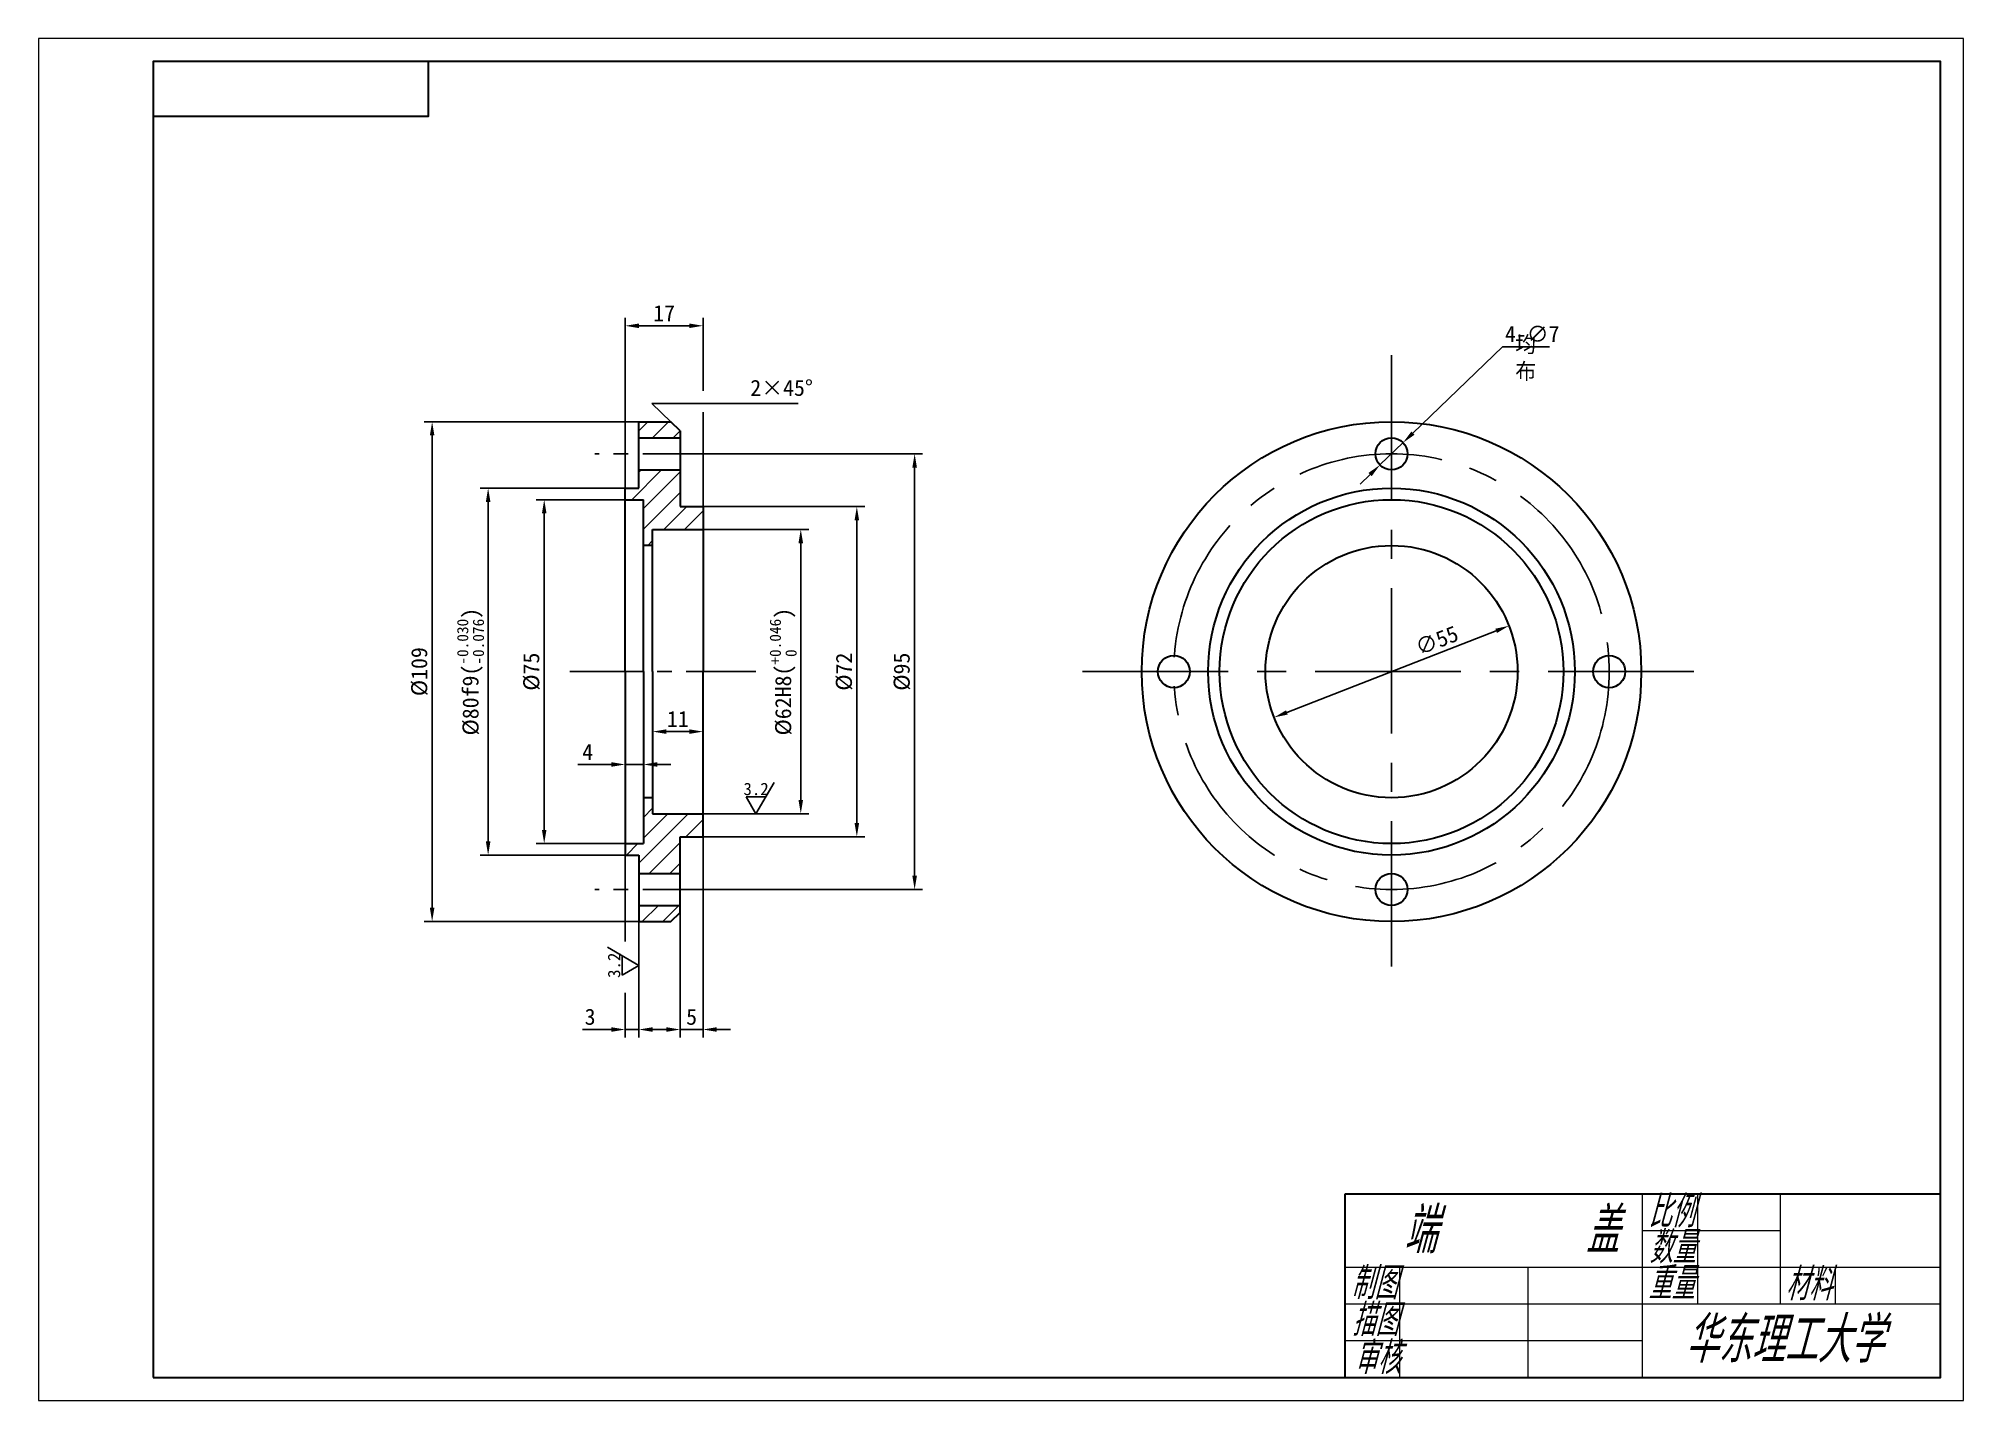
# Model space of a CAD drawing. Header units: millimetres. Extents: x 50 to 470, y 19 to 316.
import ezdxf

# ---------------------------------------------------------------- set-up
doc = ezdxf.new("R2010")
doc.units = ezdxf.units.MM
doc.linetypes.add('CENTER', pattern=[50.8, 31.75, -6.35, 6.35, -6.35])
for name, color, linetype in [('center', 1, 'CENTER'), ('dim', 3, 'Continuous'), ('hatch', 4, 'Continuous'), ('text', 5, 'Continuous')]:
    doc.layers.add(name, color=color, linetype=linetype)
for name, color, linetype, lineweight in [('part', 7, 'Continuous', 30), ('粗实线', 7, 'Continuous', 30), ('细实线', 5, 'Continuous', 0)]:
    doc.layers.add(name, color=color, linetype=linetype, lineweight=lineweight)
doc.styles.add('样式 1', font='gbeitc.shx', dxfattribs={"bigfont": 'gbcbig.shx'})
doc.dimstyles.new('GB-35', dxfattribs={"dimtxt": 3.5, "dimasz": 3, "dimexe": 1.75, "dimexo": 0, "dimgap": 1, "dimtad": 1, "dimtoh": 1, "dimdec": 3, "dimdsep": 46, "dimtxsty": 'Standard', "dimcen": 3.5, "dimaunit": 1, "dimadec": 3, "dimazin": 2, "dimtm": 1e-09, "dimtfac": 0.7, "dimtdec": 3, "dimtmove": 0, "dimatfit": 1, "dimfxl": 0, "dimarcsym": 0})
doc.dimstyles.new('GB-35$3', dxfattribs={"dimtxt": 3.5, "dimasz": 3, "dimexe": 1.75, "dimexo": 0, "dimgap": 1, "dimtad": 1, "dimtoh": 1, "dimdec": 3, "dimdsep": 46, "dimtxsty": 'Standard', "dimcen": 3.5, "dimaunit": 1, "dimadec": 3, "dimazin": 2, "dimtm": 1e-09, "dimtfac": 0.7, "dimtdec": 3, "dimtmove": 0, "dimatfit": 2, "dimfxl": 0, "dimarcsym": 0})

# ---------------------------------------------------------------- blocks, each defined once
blk = doc.blocks.new('*D12')
at = {"layer": 'Defpoints', "color": 0}
for p in [(181.33, 232.64), (136.22, 123.64), (181.33, 123.64)]:
    blk.add_point(p, dxfattribs=at)
at = {"layer": 'dim', "color": 0, "lineweight": -2}
for p, q in [((181.33, 232.64), (134.47, 232.64)), ((136.22, 229.64), (136.22, 126.64)), ((181.33, 123.64), (134.47, 123.64))]:
    blk.add_line(p, q, dxfattribs=at)
at = {"layer": 'dim', "color": 0}
for points in [[(135.72, 229.64), (136.72, 229.64), (136.22, 232.64)], [(135.72, 126.64), (136.72, 126.64), (136.22, 123.64)]]:
    blk.add_solid(points, dxfattribs=at)
at = {"layer": 'dim', "color": 0, "insert": (133.47, 178.14), "char_height": 3.5, "attachment_point": 5, "rotation": 90}
blk.add_mtext('%%c109', dxfattribs=at)
blk = doc.blocks.new('*D13')
at = {"layer": 'Defpoints', "color": 0}
for p in [(178.33, 218.14), (148.44, 138.14), (178.33, 138.14)]:
    blk.add_point(p, dxfattribs=at)
at = {"layer": 'dim', "color": 0, "lineweight": -2}
for p, q in [((178.33, 218.14), (146.69, 218.14)), ((148.44, 215.14), (148.44, 141.14)), ((178.33, 138.14), (146.69, 138.14))]:
    blk.add_line(p, q, dxfattribs=at)
at = {"layer": 'dim', "color": 0}
for points in [[(147.94, 215.14), (148.94, 215.14), (148.44, 218.14)], [(147.94, 141.14), (148.94, 141.14), (148.44, 138.14)]]:
    blk.add_solid(points, dxfattribs=at)
at = {"layer": 'dim', "color": 0, "insert": (144.59, 178.14), "char_height": 3.5, "attachment_point": 5, "rotation": 90}
blk.add_mtext('\\A1;%%c80f9({\\H0.7x;\\S-0.030^ -0.076;})', dxfattribs=at)
blk = doc.blocks.new('*D14')
at = {"layer": 'Defpoints', "color": 0}
for p in [(178.33, 215.64), (160.67, 140.64), (178.33, 140.64)]:
    blk.add_point(p, dxfattribs=at)
at = {"layer": 'dim', "color": 0, "lineweight": -2}
for p, q in [((178.33, 215.64), (158.92, 215.64)), ((160.67, 212.64), (160.67, 143.64)), ((178.33, 140.64), (158.92, 140.64))]:
    blk.add_line(p, q, dxfattribs=at)
at = {"layer": 'dim', "color": 0}
for points in [[(160.17, 212.64), (161.17, 212.64), (160.67, 215.64)], [(160.17, 143.64), (161.17, 143.64), (160.67, 140.64)]]:
    blk.add_solid(points, dxfattribs=at)
at = {"layer": 'dim', "color": 0, "insert": (157.92, 178.14), "char_height": 3.5, "attachment_point": 5, "rotation": 90}
blk.add_mtext('%%c75', dxfattribs=at)
blk = doc.blocks.new('*D15')
at = {"layer": 'Defpoints', "color": 0}
for p in [(198.05, 225.64), (198.05, 130.64), (241.49, 130.64)]:
    blk.add_point(p, dxfattribs=at)
at = {"layer": 'dim', "color": 0, "lineweight": -2}
for p, q in [((198.05, 225.64), (243.24, 225.64)), ((241.49, 222.64), (241.49, 133.64)), ((198.05, 130.64), (243.24, 130.64))]:
    blk.add_line(p, q, dxfattribs=at)
at = {"layer": 'dim', "color": 0}
for points in [[(240.99, 222.64), (241.99, 222.64), (241.49, 225.64)], [(240.99, 133.64), (241.99, 133.64), (241.49, 130.64)]]:
    blk.add_solid(points, dxfattribs=at)
at = {"layer": 'dim', "color": 0, "insert": (238.74, 178.14), "char_height": 3.5, "attachment_point": 5, "rotation": 90}
blk.add_mtext('%%c95', dxfattribs=at)
blk = doc.blocks.new('*D16')
at = {"layer": 'Defpoints', "color": 0}
for p in [(195.33, 214.14), (195.33, 142.14), (228.88, 142.14)]:
    blk.add_point(p, dxfattribs=at)
at = {"layer": 'dim', "color": 0, "lineweight": -2}
for p, q in [((195.33, 214.14), (230.63, 214.14)), ((228.88, 211.14), (228.88, 145.14)), ((195.33, 142.14), (230.63, 142.14))]:
    blk.add_line(p, q, dxfattribs=at)
at = {"layer": 'dim', "color": 0}
for points in [[(228.38, 211.14), (229.38, 211.14), (228.88, 214.14)], [(228.38, 145.14), (229.38, 145.14), (228.88, 142.14)]]:
    blk.add_solid(points, dxfattribs=at)
at = {"layer": 'dim', "color": 0, "insert": (226.13, 178.14), "char_height": 3.5, "attachment_point": 5, "rotation": 90}
blk.add_mtext('%%c72', dxfattribs=at)
blk = doc.blocks.new('*D17')
at = {"layer": 'Defpoints', "color": 0}
for p in [(195.33, 209.14), (195.33, 147.14), (216.65, 147.14)]:
    blk.add_point(p, dxfattribs=at)
at = {"layer": 'dim', "color": 0, "lineweight": -2}
for p, q in [((195.33, 209.14), (218.4, 209.14)), ((216.65, 206.14), (216.65, 150.14)), ((195.33, 147.14), (218.4, 147.14))]:
    blk.add_line(p, q, dxfattribs=at)
at = {"layer": 'dim', "color": 0}
for points in [[(216.15, 206.14), (217.15, 206.14), (216.65, 209.14)], [(216.15, 150.14), (217.15, 150.14), (216.65, 147.14)]]:
    blk.add_solid(points, dxfattribs=at)
at = {"layer": 'dim', "color": 0, "insert": (212.8, 178.14), "char_height": 3.5, "attachment_point": 5, "rotation": 90}
blk.add_mtext('\\A1;%%c62H8({\\H0.7x;\\S+0.046^  0;})', dxfattribs=at)
blk = doc.blocks.new('*D18')
at = {"layer": 'Defpoints', "color": 0}
for p in [(195.33, 142.14), (190.33, 125.64), (195.33, 100.1)]:
    blk.add_point(p, dxfattribs=at)
at = {"layer": 'dim', "color": 0, "lineweight": -2}
for p, q in [((195.33, 142.14), (195.33, 98.35)), ((190.33, 125.64), (190.33, 98.35)), ((187.33, 100.1), (184.33, 100.1)), ((190.33, 100.1), (195.33, 100.1)), ((198.33, 100.1), (201.33, 100.1))]:
    blk.add_line(p, q, dxfattribs=at)
at = {"layer": 'dim', "color": 0}
for points in [[(187.33, 100.6), (187.33, 99.6), (190.33, 100.1)], [(198.33, 100.6), (198.33, 99.6), (195.33, 100.1)]]:
    blk.add_solid(points, dxfattribs=at)
at = {"layer": 'dim', "color": 0, "insert": (192.83, 102.85), "char_height": 3.5, "attachment_point": 5}
blk.add_mtext('5', dxfattribs=at)
blk = doc.blocks.new('*D19')
at = {"layer": 'Defpoints', "color": 0}
for p in [(178.33, 157.9), (178.33, 157.9), (182.33, 159.39)]:
    blk.add_point(p, dxfattribs=at)
at = {"layer": 'dim', "color": 0, "lineweight": -2}
for p, q in [((178.33, 157.9), (178.33, 159.65)), ((175.33, 157.9), (168, 157.9)), ((182.33, 157.9), (178.33, 157.9)), ((182.33, 159.39), (182.33, 156.15)), ((185.33, 157.9), (188.33, 157.9))]:
    blk.add_line(p, q, dxfattribs=at)
at = {"layer": 'dim', "color": 0}
for points in [[(175.33, 158.4), (175.33, 157.4), (178.33, 157.9)], [(185.33, 158.4), (185.33, 157.4), (182.33, 157.9)]]:
    blk.add_solid(points, dxfattribs=at)
at = {"layer": 'dim', "color": 0, "insert": (170.16, 160.65), "char_height": 3.5, "attachment_point": 5}
blk.add_mtext('4', dxfattribs=at)
blk = doc.blocks.new('*D20')
at = {"layer": 'Defpoints', "color": 0}
for p in [(184.33, 165.06), (184.33, 165.06), (195.33, 165.06)]:
    blk.add_point(p, dxfattribs=at)
at = {"layer": 'dim', "color": 0, "lineweight": -2}
for p, q in [((184.33, 165.06), (184.33, 166.81)), ((192.33, 165.06), (187.33, 165.06)), ((195.33, 165.06), (195.33, 166.81))]:
    blk.add_line(p, q, dxfattribs=at)
at = {"layer": 'dim', "color": 0}
for points in [[(187.33, 165.56), (187.33, 164.56), (184.33, 165.06)], [(192.33, 165.56), (192.33, 164.56), (195.33, 165.06)]]:
    blk.add_solid(points, dxfattribs=at)
at = {"layer": 'dim', "color": 0, "insert": (189.83, 167.81), "char_height": 3.5, "attachment_point": 5}
blk.add_mtext('11', dxfattribs=at)
blk = doc.blocks.new('*D21')
at = {"layer": 'Defpoints', "color": 0}
for p in [(371.16, 188.13), (319.92, 168.16)]:
    blk.add_point(p, dxfattribs=at)
at = {"layer": 'dim', "color": 0, "lineweight": -2}
blk.add_line((322.71, 169.25), (368.37, 187.04), dxfattribs=at)
at = {"layer": 'dim', "color": 0}
for points in [[(368.19, 187.5), (368.55, 186.57), (371.16, 188.13)], [(322.53, 169.71), (322.89, 168.78), (319.92, 168.16)]]:
    blk.add_solid(points, dxfattribs=at)
at = {"layer": 'dim', "color": 0, "insert": (355.43, 184.95), "char_height": 3.5, "attachment_point": 5, "rotation": 21.287}
blk.add_mtext('∅55', dxfattribs=at)

msp = doc.modelspace()

# ---------------------------------------------------------------- hatches: boundary and pattern name
at = {"layer": 'hatch'}
h = msp.add_hatch(dxfattribs=at)
h.set_pattern_fill('ANSI31', color=256, style=0)
h.set_pattern_definition([(45, (45.6, 14.106), (-2.245064, 2.245064), [])])
h.paths.add_polyline_path([(190.3303, 222.1417), (181.3303, 222.1417), (181.3303, 218.1417), (178.3303, 218.1417), (178.3303, 215.6417), (182.3303, 215.6417), (182.3303, 205.6417), (184.3303, 205.6417), (184.3303, 209.1417), (195.3303, 209.1417), (195.3303, 214.1417), (190.3303, 214.1417)])
h.paths.add_polyline_path([(190.3303, 230.6417), (188.3303, 232.6417), (181.3303, 232.6417), (181.3303, 229.1417), (190.3303, 229.1417)])
h.paths.add_polyline_path([(195.3303, 147.1417), (184.3303, 147.1417), (184.3303, 150.6417), (182.3303, 150.6417), (182.3303, 140.6417), (178.3303, 140.6417), (178.3303, 138.1417), (181.3303, 138.1417), (181.3303, 134.1417), (190.3303, 134.1417), (190.3303, 142.1417), (195.3303, 142.1417)])
h.paths.add_polyline_path([(190.3303, 125.6417), (190.3303, 127.1417), (181.3303, 127.1417), (181.3303, 123.6417), (188.3303, 123.6417)])

# ---------------------------------------------------------------- linework, layer by layer
at = {"layer": 'center'}
for p, q in [((345.5398, 247.1682), (345.5398, 107.8809)), ((278.1138, 178.1417), (412.9378, 178.1417))]:
    msp.add_line(p, q, dxfattribs=at)
at = {"layer": 'center', "ltscale": 0.5}
for p, q in [((198.0459, 225.6417), (171.7425, 225.6417)), ((166.2708, 178.1417), (206.8713, 178.1417)), ((198.0459, 130.6417), (171.7425, 130.6417))]:
    msp.add_line(p, q, dxfattribs=at)
at = {"layer": 'center'}
msp.add_circle((345.5398, 178.1417), 47.5, dxfattribs=at)
at = {"layer": 'dim'}
for p, q in [((178.3303, 218.1417), (178.3303, 255.31)), ((181.3303, 253.56), (192.3303, 253.56)), ((195.3303, 239.3914), (195.3303, 255.31)), ((350.2154, 230.1571), (369.7223, 248.9958)), ((369.7223, 248.9958), (380.037, 248.9958)), ((184.1846, 236.634), (216.0609, 236.634)), ((188.3303, 232.6417), (184.1846, 236.634)), ((195.3303, 214.1417), (195.3303, 234.7259)), ((343.0222, 223.2103), (348.0574, 228.0731)), ((340.8642, 221.1263), (338.7063, 219.0422)), ((206.8675, 147.1417), (210.8234, 153.9935)), ((204.7457, 150.8167), (206.8675, 147.1417)), ((208.9892, 150.8167), (204.7457, 150.8167)), ((178.3303, 138.5562), (178.3303, 119.2694)), ((181.3303, 123.6417), (181.3303, 98.3499)), ((181.3303, 114.077), (174.4785, 118.0329)), ((177.6553, 116.1988), (177.6553, 111.9552)), ((177.6553, 111.9552), (181.3303, 114.077)), ((178.3303, 108.0978), (178.3303, 98.3499)), ((175.3303, 100.0999), (169.0428, 100.0999)), ((181.3303, 100.0999), (178.3303, 100.0999)), ((184.3303, 100.0999), (187.3303, 100.0999))]:
    msp.add_line(p, q, dxfattribs=at)
for points in [[(181.3303, 254.06), (181.3303, 253.06), (178.3303, 253.56)], [(192.3303, 254.06), (192.3303, 253.06), (195.3303, 253.56)], [(349.868, 230.5168), (350.5627, 229.7975), (348.0574, 228.0731)], [(340.5169, 221.4859), (341.2116, 220.7666), (343.0222, 223.2103)], [(175.3303, 100.5999), (175.3303, 99.5999), (178.3303, 100.0999)], [(184.3303, 100.5999), (184.3303, 99.5999), (181.3303, 100.0999)]]:
    msp.add_solid(points, dxfattribs=at)
at = {"layer": 'part'}
for p, q in [((181.3303, 218.1417), (181.3303, 232.6417)), ((181.3303, 232.6417), (188.3303, 232.6417)), ((190.3303, 230.6417), (188.3303, 232.6417)), ((181.3303, 229.1417), (190.3303, 229.1417)), ((190.3303, 230.6417), (190.3303, 214.1417)), ((181.3303, 222.1417), (190.3303, 222.1417)), ((178.3303, 178.1417), (178.3303, 218.1417)), ((178.3303, 218.1417), (181.3303, 218.1417)), ((178.3303, 215.6417), (182.3303, 215.6417)), ((182.3303, 178.1417), (182.3303, 215.6417)), ((190.3303, 214.1417), (195.3303, 214.1417)), ((195.3303, 214.1417), (195.3303, 178.1417)), ((184.3303, 209.1417), (195.3303, 209.1417)), ((184.3303, 178.1417), (184.3303, 209.1417)), ((184.3303, 205.6417), (182.3303, 205.6417)), ((178.3303, 178.1417), (178.3303, 138.1417)), ((182.3303, 178.1417), (182.3303, 140.6417)), ((184.3303, 178.1417), (184.3303, 147.1417)), ((195.3303, 142.1417), (195.3303, 178.1417)), ((184.3303, 150.6417), (182.3303, 150.6417)), ((184.3303, 147.1417), (195.3303, 147.1417)), ((178.3303, 140.6417), (182.3303, 140.6417)), ((190.3303, 125.6417), (190.3303, 142.1417)), ((190.3303, 142.1417), (195.3303, 142.1417)), ((178.3303, 138.1417), (181.3303, 138.1417)), ((181.3303, 138.1417), (181.3303, 123.6417)), ((181.3303, 134.1417), (190.3303, 134.1417)), ((181.3303, 127.1417), (190.3303, 127.1417)), ((181.3303, 123.6417), (188.3303, 123.6417)), ((188.3303, 123.6417), (190.3303, 125.6417))]:
    msp.add_line(p, q, dxfattribs=at)
for centre, radius in [((345.5398, 178.1417), 54.5), ((345.5398, 225.6417), 3.5), ((345.5398, 178.1417), 40), ((345.5398, 178.1417), 37.5), ((345.5398, 178.1417), 27.5), ((298.0398, 178.1417), 3.5), ((393.0398, 178.1417), 3.5), ((345.5398, 130.6417), 3.5)]:
    msp.add_circle(centre, radius, dxfattribs=at)
at = {"layer": '粗实线'}
for p, q in [((465.3346, 64.2044), (335.3346, 64.2044)), ((335.3346, 64.2044), (335.3346, 24.2044))]:
    msp.add_line(p, q, dxfattribs=at)
msp.add_lwpolyline([(75.3346, 24.2044), (465.3346, 24.2044), (465.3346, 311.2044), (75.3346, 311.2044)], close=True, dxfattribs=at)
msp.add_lwpolyline([(135.3346, 311.2044), (135.3346, 299.2044), (75.3346, 299.2044)], dxfattribs=at)
at = {"layer": '细实线'}
for p, q in [((400.3346, 24.2044), (400.3346, 64.2044)), ((412.3346, 64.2044), (412.3346, 40.2044)), ((430.3346, 64.2044), (430.3346, 40.2044)), ((430.3346, 56.2044), (400.3346, 56.2044)), ((465.3346, 48.2044), (335.3346, 48.2044)), ((347.3346, 24.2044), (347.3346, 48.2044)), ((375.3346, 24.2044), (375.3346, 48.2044)), ((442.3346, 48.2044), (442.3346, 40.2044)), ((465.3346, 40.2044), (335.3346, 40.2044)), ((400.3346, 32.2044), (335.3346, 32.2044))]:
    msp.add_line(p, q, dxfattribs=at)
msp.add_lwpolyline([(50.3346, 19.2044), (470.3346, 19.2044), (470.3346, 316.2044), (50.3346, 316.2044)], close=True, dxfattribs=at)

# ---------------------------------------------------------------- texts
at = {"layer": 'dim'}
msp.add_text('4-∅7', height=3.5, dxfattribs=at).set_placement((370.2848, 250.0323))
at = {"layer": 'dim', "char_height": 3.5, "attachment_point": 5}
for s, insert in [('17', (186.8303, 256.31)), ('3', (170.6865, 102.8499))]:
    msp.add_mtext(s, dxfattribs=dict(at, insert=insert))
at = {"layer": 'dim'}
for s, insert, char_height, width, attachment_point in [('均 布', (374.8105, 246.3979), 3.5, 10.452, 5), ('2×45%%d', (205.6438, 241.7763), 3.5, 17.983, 1), ('3.2', (206.9007, 152.544), 2.7, 4.31, 5)]:
    msp.add_mtext(s, dxfattribs=dict(at, insert=insert, char_height=char_height, width=width, attachment_point=attachment_point))
at = {"layer": 'dim', "insert": (175.9279, 114.1102), "char_height": 2.7, "width": 4.31, "attachment_point": 5, "rotation": 90}
msp.add_mtext('3.2', dxfattribs=at)
at = {"layer": 'text', "style": '样式 1'}
for s, height, p in [('比例', 7, (401.5154, 56.9211)), ('端      盖', 10, (348.0881, 51.3393)), ('数量', 7, (401.7389, 49.1065)), ('制图', 7, (336.6873, 41.292)), ('重量', 7, (401.5154, 41.292)), ('材料', 7, (431.4704, 41.0687)), ('描图', 7, (336.9108, 33.2542)), ('华东理工大学', 10, (409.563, 27.4491)), ('审核', 7, (337.3579, 24.9931))]:
    msp.add_text(s, height=height, dxfattribs=at).set_placement(p)

# ---------------------------------------------------------------- dimensions: what is measured, and where the dimension line sits
at = {"layer": 'dim'}
for base, p1, p2, text, picture, middle in [((136.2221, 123.6417), (181.3303, 232.6417), (181.3303, 123.6417), '%%c<>', '*D12', (133.4721, 178.1417)), ((241.4942, 130.6417), (198.0459, 225.6417), (198.0459, 130.6417), '%%c<>', '*D15', (238.7442, 178.1417)), ((148.4447, 138.1417), (178.3303, 218.1417), (178.3303, 138.1417), '\\A1;%%c<>f9({\\H0.7x;\\S-0.030^ -0.076;})', '*D13', (144.5864, 178.1417)), ((160.6673, 140.6417), (178.3303, 215.6417), (178.3303, 140.6417), '%%c<>', '*D14', (157.9173, 178.1417)), ((228.8773, 142.1417), (195.3303, 214.1417), (195.3303, 142.1417), '%%c<>', '*D16', (226.1273, 178.1417)), ((216.6547, 147.1417), (195.3303, 209.1417), (195.3303, 147.1417), '\\A1;%%c<>H8({\\H0.7x;\\S+0.046^  0;})', '*D17', (212.7964, 178.1417))]:
    dim = msp.add_linear_dim(base=base, p1=p1, p2=p2, angle=90, text=text, dimstyle='GB-35', dxfattribs=at)
    dim.commit()
    dim.dimension.update_dxf_attribs({"geometry": picture, "text_midpoint": middle})
dim = msp.add_diameter_dim_2p(p1=(319.916, 168.1581), p2=(371.1636, 188.1253), dimstyle='GB-35$3', dxfattribs=at)
dim.commit()
dim.dimension.update_dxf_attribs({"geometry": '*D21', "text_midpoint": (356.4265, 182.3834), "dimtype": 163})
for base, p1, p2, picture, middle in [((184.3303, 165.0612), (195.3303, 165.0612), (184.3303, 165.0612), '*D20', (189.8303, 167.8112)), ((195.3303, 100.0999), (190.3303, 125.6417), (195.3303, 142.1417), '*D18', (192.8303, 102.8499))]:
    dim = msp.add_linear_dim(base=base, p1=p1, p2=p2, dimstyle='GB-35', dxfattribs=at)
    dim.commit()
    dim.dimension.update_dxf_attribs({"geometry": picture, "text_midpoint": middle})
dim = msp.add_linear_dim(base=(178.3303, 157.8956), p1=(182.3303, 159.3917), p2=(178.3303, 157.8956), dimstyle='GB-35', dxfattribs=at)
dim.commit()
dim.dimension.update_dxf_attribs({"geometry": '*D19', "text_midpoint": (170.1636, 157.8956), "dimtype": 160})

doc.saveas('drawing.dxf')
